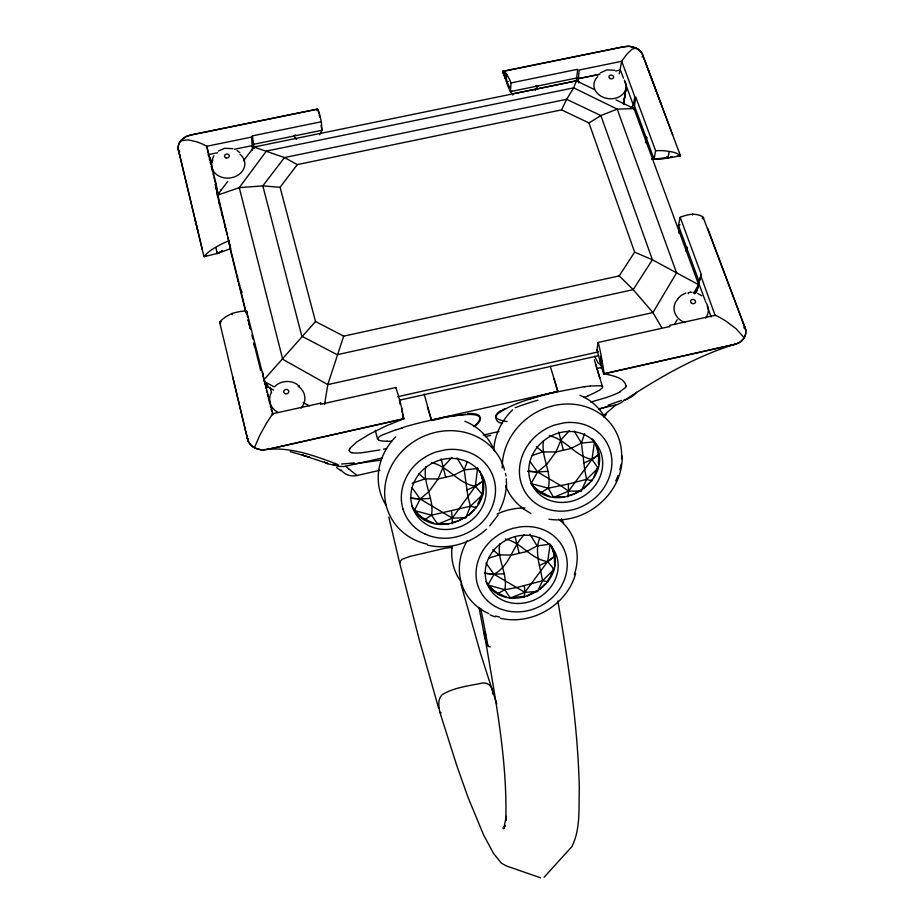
<?xml version="1.0" encoding="UTF-8"?>
<svg xmlns="http://www.w3.org/2000/svg" width="924" height="924" viewBox="0 0 924 924"><rect width="100%" height="100%" fill="white"/><g stroke="black" fill="none" stroke-linecap="round" stroke-linejoin="round"><path stroke-width="1.39" d="M411.503 505.393C431.762 547.793 501.755 512.023 479.452 470.732L481.127 474.243M506.583 487.121L506.306 478.805M598.798 464.506L598.486 453.545L595.657 444.086C615.684 481.173 554.92 518.861 531.104 483.587L537.537 471.991L546.846 464.333L555.913 451.963L561.018 439.905L569.299 430.665M482.767 481.392L482.49 494.802L470.42 506.213L465.765 517.787L452.298 518.133L437.733 524.289L431.52 515.211C434.442 498.221 422.21 483.09 425.906 466.354M485.862 581.519C507.241 620.732 573.377 583.598 550.692 544.987M622.152 455.982C623.307 493.439 585.504 524.936 548.937 519.196M252.471 150.3L251.478 137.11L252.414 135.863L321.333 121.76A31.728 1.952 80.5 0 0 319.173 112.751A31.67 2.241 79.7 0 0 318.202 110.095A31.647 3.222 79.4 0 0 316.955 109.159L193.347 134.43M645.784 137.075L647.285 137.872M645.795 136.856L645.483 142.77M548.117 579.926L551.235 575.109L553.511 568.422L554.053 569.346L542.538 580.746L537.525 591.545L524.832 592.342L510.291 598.024L504.77 589.708C508.2 573.827 496.696 559.586 499.757 543.982M504.839 72.049L505.347 78.783L502.829 71.275A31.266 5.463 77.8 0 1 504.839 72.049A31.289 6.433 77.5 0 1 506.779 74.498C505.312 81.832 508.558 89.097 512.751 95.033M438.542 707.911L419.288 639.812L399.549 562.52L401.755 559.413L409.702 556.491L444.929 548.255L450.646 547.528L452.055 548.336M599.353 74.359L578.193 78.702L576.68 77.997L510.441 91.591L511.018 82.929A31.335 6.722 76.7 0 0 506.779 74.498M549.237 435.805C565.927 439.039 575.005 456.248 591.995 459.424L598.163 468.098L586.613 479.325L581.219 490.991L568.572 491.175L553.591 497.401L548.29 488.195C552.229 471.794 540.609 456.953 543.531 440.875M511.018 82.929L577.685 69.288L576.241 81.682L576.357 80.838L512.069 94.029M578.332 79.695L579.175 70.016L621.736 61.296A43.52 10.337 -65.7 0 1 627.13 53.985L631.924 49.261L635.874 47.979A14.807 11.885 6.5 0 1 641.753 53.049A20.721 16.644 6.3 0 1 642.896 55.636L643.497 56.941M551.72 546.719L551.397 546.188L554.296 555.22L554.654 565.858M579.614 490.829L574.312 493.866L567.221 495.899L567.798 496.754L568.572 491.175L591.995 459.447L594.49 441.822L592.411 438.935M513.663 598.117L513.374 597.562L523.804 596.292L524.324 597.25L524.832 592.342L547.666 561.584L550.173 544.12L537.087 545.945L526.53 551.593L511.85 555.047L498.983 554.897L488.761 558.142M464.275 517.59L458.905 520.662L451.767 522.707L452.217 523.596L452.298 518.133L475.41 486.29L477.593 467.648M623.515 104.389L626.068 87.976M324.601 404.4L327.789 384.615L343.682 336.151L619.207 275.906L634.626 252.148L588.969 122.95L561.573 109.875L297.297 164.599L284.465 157.565L253.961 147.055L243.474 160.834M676.899 156.272L680.503 155.81L667.948 158.085L654.053 159.078L655.613 150.716L635.793 97.159L634.465 105.786L633.402 105.267L634.788 96.697L621.736 61.296L619.23 73.816M633.864 109.448L634.003 108.582L616.065 99.942M625.952 385.943C624.451 377.292 611.492 375.433 603.672 373.758L596.927 349.907L598.151 342.469L669.207 326.646L670.039 325.294L715.361 315.223A45.576 21.702 30.3 0 1 726.299 321.344L736.139 328.805L744.282 337.838M495.553 417.313L496.015 415.95M268.156 385.989L267.914 387.433L266.355 386.602M598.151 342.481A33.045 6.006 80.3 0 1 601.212 356.063L600.207 361.942L601.039 362.347M634.349 105.994L633.356 105.14L631.046 108.189M631.716 107.3L633.922 108.351L633.714 109.459M692.654 214.16A33.045 14.853 -31.3 0 0 680.191 217.256L678.424 225.364L679.071 233.425M698.625 285.851L699.399 282.397L678.424 225.364L680.018 224.763M692.446 215.003L692.619 214.206A32.236 15.338 -23.1 0 1 703.049 217.036L744.894 327.419L743.635 327.87M669.715 326.715L670.039 325.294M687.502 247.17L685.874 251.097M704.885 299.838L698.763 283.183L701.27 274.486L680.179 217.313M697.747 288.681L698.07 287.387M698.521 285.562L698.717 284.777L652.413 259.771L634.626 252.148M701.27 274.486L698.763 283.183M190.633 135.077L317.313 109.251L316.99 110.534M715.222 315.696L700.692 275.433M593.786 477.754L597.551 467.267L598.163 468.098M703.164 219.08L703.649 217.498L702.09 217.879M575.652 573.492C567.221 604.954 532.016 625.652 500.381 618.283M694.374 292.481L695.645 292.954L699.399 282.397M591.279 480.099L591.88 480.942L586.613 479.325L584.765 470.073L581.427 443.058L584.557 433.737M547.424 580.826L547.967 581.762L542.538 580.746C540.367 566.77 534.118 551.57 539.812 537.872M475.918 506.802L476.391 507.68L470.42 506.213L468.018 497.02L464.206 469.9L467.163 461.792M478.297 504.481L481.358 498.013M212.485 158.812L213.929 155.752M642.099 56.988L642.804 55.336L680.503 155.81L679.925 155.313A31.67 16.644 -19.4 0 0 669.253 151.467L667.948 158.085L655.058 158.824M561.573 109.875L566.655 99.295L573.7 87.838L576.357 80.838L578.62 81.89L578.747 82.883M485.643 634.222L484.857 637.976L487.895 645.703A6.711 2.749 -10.4 0 0 490.217 646.927M470.42 506.213L431.52 515.211L414.414 510.522L420.131 499.018L429.14 491.383L438.08 478.967L443.277 466.805L451.928 457.426M319.716 134.696L322.026 130.249L321.333 121.76M401.478 409.251L401.836 408.604A33.414 3.869 75.6 0 0 399.965 401.074A33.472 4.146 74.7 0 0 395.784 387.526L322.164 403.927L320.697 403.141L272.903 413.721A46.743 12.809 -60.8 0 0 266.02 424.07L259.725 435.423L254.366 447.84A16.459 14.588 -8.7 0 1 248.406 441.58A23.019 20.397 -8.4 0 1 247.447 438.415L246.581 435.25M686.44 250.023L686.971 249.11M542.538 580.746L517.14 587.456L504.77 589.708L487.941 584.996L494.017 574.243C509.979 565.788 512.266 546.615 524.22 534.857M535.25 90.402L537.953 85.944L536.001 85.551M674.312 324.543L677.269 319.727M693.543 293.208L698.717 284.777M694.663 293.867L696.927 290.171M697.608 286.971L698.81 285.031L633.922 108.351M695.645 292.954L697.17 290.517M606.236 414.437L603.973 417.163M498.198 514.887L489.732 525.918M349.803 448.325L356.872 441.903L369.635 434.049L385.782 426.068L403.938 418.664L402.506 414.183M466.816 490.02L475.386 486.278L483.09 481.046L480.907 473.873A38.138 34.569 -27.3 0 1 482.79 488.623M343.682 336.151L315.511 321.506L280.076 187.295L297.297 164.599M217.244 195.264L227.731 181.485M234.453 149.261L252.622 145.542L253.58 144.283L254.146 148.429M178.886 152.079L178.551 150.751A21.425 17.556 -7 0 1 178.101 147.84A15.281 12.52 -7.2 0 1 180.607 140.875L188.092 139.847L196.985 141.892A44.456 19.681 39.3 0 1 206.826 146.246L216.02 183.472L217.452 191.684L216.77 192.585L227.177 234.754M252.645 145.53L253.58 144.306L322.026 130.249L321.032 125.583M252.506 148.914L253.95 147.02M217.625 194.444C219.658 194.179 217.521 190.332 216.736 192.446L216.932 193.578M216.297 189.836L215.338 184.361L216.02 183.472M180.688 140.783L185.943 136.567L193.07 134.477M624.832 399.503L621.506 402.506L617.555 404.481L599.41 408.697M624.936 387.895L619.727 391.892M504.816 826.241L503.095 828.181L505.162 825.271L503.696 828.805L506.283 816.354L505.809 820.801C507.53 757.126 494.352 694.143 484.037 631.612M677.766 298.556L681.473 295.218L685.897 293.07M544.074 877.257L571.887 846.638C580.734 828.863 578.62 808.084 579.302 788.83C577.985 725.698 568.202 663.12 557.9 600.947M264.218 379.464L315.511 321.506M468.676 515.43L473.735 509.852L474.012 510.36M584.095 488.657L583.749 488.161L589.108 483.113L589.443 483.61M540.355 589.246L540.055 588.692L545.287 583.783L545.599 584.326M601.212 356.063A32.987 6.272 79.4 0 1 602.529 363.629L601.131 365.084L604.077 373.862L735.019 344.34L740.309 342.065L744.213 337.953A15.985 13.664 13.2 0 0 745.645 330.272A22.419 19.173 13 0 0 744.756 327.108M744.975 327.396A16.112 13.768 13.2 0 1 734.73 344.352C695.114 356.398 657.588 378.644 624.023 400.566C628.343 398.729 634.95 395.414 636.324 392.273M610.995 409.147L615.834 404.978M610.441 409.621L604.388 414.772M486.394 529.209C470.87 543.52 448.336 550.023 427.673 545.148M274.925 386.359C280.734 380.676 290.413 379.856 297.147 384.384M410.522 498.163L420.131 499.018L430.411 498.406M600.981 368.272L601.732 367.66M586.613 479.325L568.329 484.026L568.572 491.175L560.937 485.735L537.537 471.956L527.673 471.217L537.537 471.991L547.909 471.344M474.462 426.172C502.806 400.231 408.246 425.19 403.026 427.523A59.91 9.367 -13.4 0 0 401.894 427.881M539.477 565.419L547.655 561.573L554.85 556.133L554.296 555.22M505.359 539.015C521.621 542.376 530.699 559.297 547.666 561.549L554.85 556.133M474.174 426.449C477.038 424.543 482.293 420.108 479.903 416.724A69.462 13.306 -19.2 0 0 467.625 413.548M295.299 134.927L293.751 136.059L296.581 139.443M583.772 463.086L591.972 459.447L599.099 454.365L598.486 453.545M591.995 459.424L599.099 454.365M600.323 72.869L606.733 69.935L614.668 70.189M527.662 596.072L527.361 595.518L536.994 590.609L537.525 591.545M431.543 462.635C448.394 466.216 457.888 483.587 475.41 486.255L483.09 481.046M599.306 390.413L602.286 387.907A28.425 4.759 -15.7 0 0 600.716 385.758L590.378 385.932M222.141 250.935L221.206 251.524L222.326 250.808M218.376 151.028L224.636 148.314L232.906 148.648M501.674 410.556L504.619 408.789M431.52 515.211L424.451 519.715L418.618 514.991L412.52 507.461M326.992 462.554L326.103 463.109L325.098 462.485M588.969 122.95L600.866 115.569L617.197 109.124L634.003 108.582M601.94 360.88L600.207 361.942L601.212 362.427M568.329 484.026L548.29 488.195L540.702 492.792L532.674 485.585L532.986 486.082M220.651 251.871L217.175 253.488L203.985 256.687L178.563 150.335L179.649 151.663M504.77 589.708L497.516 593.739L488.161 584.973M220.085 252.194L218.445 253.003M596.015 444.559L594.49 441.822L581.427 443.058L570.813 448.556L555.913 451.963L542.781 451.905L532.259 455.486M478.066 468.491L464.206 469.9L453.21 475.502L438.08 478.967L424.959 478.886L412.127 483.298M206.884 255.567L203.985 256.687L204.643 255.867A32.271 17.406 -15.2 0 1 215.927 247.239L217.082 253.523L218.353 253.037M602.009 366.92L596.454 369.023M588.022 395.98L583.91 397.551M215.338 184.361L230.607 248.648L217.925 253.222M218.769 252.922L217.082 253.523A217.244 186.094 0.6 0 1 217.406 251.709M218.607 194.791L239.27 187.653L262.82 185.886L280.076 187.295M609.875 405.671L598.406 409.471M395.818 429.776L382.328 435.019A28.667 5.036 -12.7 0 0 377.57 438.634L378.586 440.251M695.911 290.055L697.077 289.662M529.741 398.891L533.021 397.909M590.713 402.102L604.943 397.932A30.827 5.89 -15 0 0 620.143 391.845M550.438 393.208L584.257 386.682M551.928 393C534.026 397.736 515.396 402.136 499.745 412.439C493.451 415.223 495.437 423.238 502.413 423.123M552.229 392.769L554.019 392.353M269.82 448.925L261.792 449.988L254.493 447.909M332.767 464.252L337.953 466.297L343.971 466.585L382.213 458.004M483.206 435.077L498.96 431.508M485.192 436.613L490.702 435.366M341.095 469.889C344.502 474.913 351.27 476.842 357.022 475.514L379.833 470.316M273.042 414.599L246.558 310.857A33.668 17.487 -2.2 0 0 231.982 313.513A32.86 16.678 -10.9 0 0 220.316 321.321L219.612 322.072L247.517 438.761A16.551 14.668 -8.7 0 0 267.151 449.468L403.938 418.664M603.672 373.758L734.719 344.294M401.836 408.604A33.38 4.204 77.3 0 1 403.649 418.918L273.054 448.209M431.716 419.97L557.565 391.533M397.828 396.685L597.886 352.009M399.341 400.231L598.625 355.682M270.12 448.856L272.464 448.336M621.956 47.066L629.048 46.235L635.747 47.921M510.441 91.591L512.162 91.233M383.529 449.191L384.049 449.087A58.455 12.382 -14.1 0 0 386.613 448.59M506.687 82.028L502.575 71.495L624.324 46.674A14.888 11.954 6.5 0 1 642.896 55.325M251.478 137.11L206.826 146.246L207.38 149.399M208.836 156.757L208.304 154.631L217.556 152.737M578.158 78.713L599.861 74.255M615.731 70.986L620.443 70.016L623.423 78.136M502.829 71.275L621.702 47.112M442.827 417.636L443.439 417.521M443.751 417.463L446.442 416.955M379.983 449.896L364.252 452.413M221.31 321.76L219.612 322.072L220.559 323.388M380.214 460.21L351.963 464.206M451.339 416.112L466.066 414.31M400.496 562.624L399.549 562.577M437.733 524.289L437.295 523.4L448.521 524.081M665.615 158.385L667.948 158.085A215.858 184.084 3.2 0 0 666.678 156.653M554.25 496.719L564.137 497.239M665.257 158.431L663.49 158.582M690.297 292.307L691.995 292.284M688.796 292.434L690.54 292.284M391.764 441.187L386.913 441.441M652.725 159.182L651.847 159.251M663.086 158.616L661.503 158.709M266.62 385.008L267.486 384.962M267.128 449.411C290.436 447.135 312.832 455.128 334.28 463.132C346.685 467.625 327.466 464.322 326.207 463.155M524.416 585.724L524.832 592.342L493.993 574.254L484.419 573.215L493.993 574.231L504.123 573.769M670.501 156.676L672.095 156.618M660.267 158.755L655.474 158.824M247.517 438.761L248.348 438.75M655.255 158.824L653.846 158.812M654.839 158.824L653.441 158.812M652.748 158.801L651.917 158.789M508.339 81.601L506.352 81.427L507.137 82.825M410.522 498.163L420.12 498.983L452.298 518.133L451.593 511.041M290.182 451.663L304.666 455.775M497.031 592.792L506.802 597.227M531.104 483.587L548.29 488.195M424.035 518.826L434.118 523.446M540.159 491.938L550.057 496.546M351.628 452.541L349.826 451.744L349.076 450.254M306.883 456.491L309.344 457.253L302.171 454.978L327.928 463.617M540.54 877.8L506.156 865.857L501.374 863.143L493.555 853.51L483.633 835.007L468.179 797.759L457.045 766.377L439.685 711.711C438.773 705.936 437.468 698.914 442.296 694.605C453.765 687.618 467.763 686.035 480.746 683.414C487.664 681.173 493.462 686.948 492.608 693.889M490.101 614.922L495.125 616.851M601.94 366.077L597.851 362.647L594.617 356.202M697.666 293.474L701.72 295.738M594.294 89.466L576.357 80.838L253.961 147.055L254.123 148.187M297.678 385.077L299.584 386.036M320.593 403.095L320.732 404.435M530.873 513.49L522.765 508.477M264.252 381.485L274.278 386.913M303.107 402.506L309.367 405.902M266.124 386.07L273.62 390.124M493.993 574.231L486.036 563.097M237.087 150.52L239.755 152.587M357.022 475.514L348.926 469.057M336.683 467.602L340.76 470.697M345.807 466.274L348.718 468.861M536.405 446.789L542.781 451.905M418.711 473.689L424.959 478.886M492.781 549.734L498.983 554.897M619.207 275.906L633.206 289.639L652.956 312.566L661.699 327.616M475.41 486.29L482.49 494.802M547.666 561.584L554.053 569.346M596.927 349.907L598.278 351.651M593.878 441.014L594.49 441.822M218.607 193.174L219.08 193.832M530.237 461.792L537.537 471.956M411.988 487.606L420.12 498.983M580.63 490.136L581.219 490.991M553.037 496.534L553.591 497.401M574.22 431.15L581.427 443.058M530.006 534.222L537.087 545.945M456.976 457.9L464.206 469.9M505.636 486.197L506.179 487.11M509.621 87.226L508.154 84.627M507.923 84.223L507.472 83.426M506.987 82.571L507.623 83.703M504.689 75.352L502.575 71.495M509.794 597.077L510.291 598.024M465.303 516.897L465.765 517.787M263.837 379.371L267.914 387.433M487.468 584.06L487.941 584.996M208.304 154.631L212.104 162.243M413.998 509.632L414.414 510.522M744.27 325.525L744.825 326.969A22.476 19.219 13 0 1 745.76 330.157M744.317 325.895L744.594 326.622M744.086 325.04L744.224 325.652M744.178 325.283L744.779 327.096M744.039 325.179L707.761 228.459M743.993 324.798L744.132 325.41M643.035 55.694L643.427 56.734M643.774 57.912L644.317 59.367M645.968 63.768L660.937 103.627M672.626 134.788L644.513 59.667M743.139 322.765L743.681 324.209M634.418 105.648L654.053 159.078M624.924 82.201L633.402 105.267M705.278 300.889L705.693 302.033M707.207 306.133L708.073 308.501M708.223 308.916L711.191 316.978M688.091 292.781L688.449 293.774M496.731 704.019L480.757 654.157L460.949 584.049M401.547 411.215L401.79 411.954M599.526 377.038L602.517 386.682M427.431 407.126L431.427 420.027L424.185 394.074M595.564 363.86L599.78 377.928L594.34 359.759M557.842 391.476L550.277 366.204M240.471 288.242L240.864 289.558M557.83 391.464L554.03 378.678M558.777 432.062L563.363 450.265M402.575 415.061L403.649 418.918M515.095 536.625L519.196 553.326M375.271 430.307L377.604 439.247M441.164 458.858L445.657 477.234M239.42 284.396L239.743 285.655M221.055 189.42L221.298 190.402M270.12 387.237L271.413 392.469M209.298 158.651L209.748 160.476M210.152 162.093L210.672 164.229M211.157 166.158L211.561 167.81M212 169.577L212.52 171.725M213.017 173.7L213.375 175.179M213.848 177.073L214.38 179.21M214.738 180.665L215.165 182.432M215.696 184.592L217.452 191.684M263.71 379.025L264.241 381.196M264.634 382.779L265.096 384.661M265.558 386.544L266.031 388.427M266.493 390.321L266.955 392.203M267.429 394.086L268.018 396.488M268.318 397.69L268.907 400.104M269.207 401.305L269.808 403.73M270.293 405.717L270.709 407.392M271.171 409.263L271.598 411.018M272.095 413.028L272.499 414.668M227.858 237.537L230.607 248.648M248.163 319.866L250.231 328.228M251.905 335.019L252.922 339.154M260.637 370.443L253.938 343.289L254.031 344.167M218.618 200.843L219.646 205.024M220.27 207.53L220.778 209.621M221.367 212L222.395 216.181M228.598 241.303L246.477 313.837M248.926 323.77L249.249 325.075M249.896 327.685L250.219 329.002M253.707 343.139L254.735 347.32M230.018 248.371L245.796 312.37M178.933 152.298L178.621 150.635A21.367 17.51 -7 0 1 178.182 147.725M399.549 562.554L388.842 517.197M178.944 151.952L179.164 152.83M179.002 152.171L179.256 153.615M197.771 230.734L179.418 154.285M246.396 434.061L246.696 435.343M179.637 154.828L179.845 155.706M195.126 219.681L202.206 249.237M179.21 153.061L179.579 154.608M232.709 376.946L246.269 433.968M246.881 436.116L247.124 437.144M317.313 109.251L317.613 110.545M247.239 438.068L246.997 437.04M505.428 473.365L506.017 476.045M248.094 319.762L248.371 321.09M479.117 607.969L484.857 637.976M225.04 226.392L225.294 227.72M232.028 313.548L232.236 314.68M207.473 149.931L208.027 153.072M246.558 310.857L247.031 313.721M247.193 314.68L247.667 317.521M262.531 371.748L262.832 373.573M262.901 374.035L263.49 377.673M252.414 135.863L253.58 144.306M578.378 80.099L578.62 81.89M318.202 110.106L318.607 113.063M319.184 112.774L319.531 117.048M395.784 387.537L395.807 388.438M399.965 401.074L400.046 404.285M431.404 420.524A51.27 5.914 -13.4 0 1 441.175 418.445M446.8 416.77A47.875 5.671 -13.5 0 1 451.767 415.916M554.157 392.019A54.805 8.039 -14.2 0 1 557.842 391.187M532.674 397.874A48.048 5.994 -14 0 1 550.45 393.058M515.118 407.738A61.839 8.385 -13.7 0 1 537.918 400.196M495.634 415.996A70.443 15.165 -9.7 0 1 500.565 410.637M507.057 421.575A78.667 16.586 -11.1 0 1 495.726 417.278M482.039 493.185A38.138 34.569 -27.3 0 1 477.916 503.407M427.177 520.316A38.138 34.569 -27.3 0 1 413.594 508.985M464.864 421.263A60.857 55.371 -27.3 0 1 494.421 451.016M386.405 505.832A60.857 55.371 -27.3 0 1 395.599 436.902M427.177 544.144A62 56.202 -27.3 0 1 403.927 449.434A62 56.202 -27.3 0 1 504.573 470.085M506.271 485.4A62 56.202 -27.3 0 1 499.237 510.845M401.443 500.669A48.799 44.156 -27.4 0 1 407.542 474.936A46.281 41.892 -27.3 0 1 411.423 469.173A48.291 43.694 -27.3 0 1 436.417 451.882L445.611 449.769A48.291 43.694 -27.3 0 1 472.407 453.834A46.269 41.88 -27.4 0 1 478.124 457.114A48.672 44.04 -27.3 0 1 494.04 479.371A46.05 41.661 -27.5 0 1 495.46 487.791A48.787 44.156 -27.3 0 1 489.015 513.155A46.038 41.649 -27.4 0 1 483.656 520.524A48.776 44.144 -27.3 0 1 460.602 535.666A46.108 41.707 -27.3 0 1 451.605 537.78A48.776 44.144 -27.4 0 1 425.144 534.118M403.014 509.112A46.061 41.684 -27.2 0 1 401.432 500.669M403.026 509.112A48.787 44.156 -27.4 0 0 417.648 529.718A46.05 41.661 -27.2 0 0 425.132 534.13M552.668 549.168A37.214 32.906 -28.9 0 1 554.412 557.01M552.506 571.009A37.214 32.906 -28.9 0 1 551.131 574.312M496.904 592.573A37.214 32.906 -28.9 0 1 489.05 586.035M561.411 518.526A59.402 52.76 -29 0 1 563.675 523.111M461.48 582.236A59.402 52.76 -29 0 1 452.113 546.65M558.604 519.207A60.499 53.488 -28.9 0 1 574.312 574.693M499.699 617.093A60.499 53.488 -28.9 0 1 495.53 616.042M488.808 613.594A60.499 53.488 -28.9 0 1 467.336 540.517M497.077 513.998A60.499 53.488 -28.9 0 1 524.994 507.969M595.645 444.248A37.907 34.003 -34.1 0 1 598.267 463.097M560.452 496.673A37.907 34.003 -34.1 0 1 556.976 496.708M545.368 494.375A37.907 34.003 -34.1 0 1 534.476 487.398M493.786 449.815A60.499 54.481 -34.3 0 1 512.624 409.782M579.972 395.264A60.499 54.481 -34.3 0 1 603.707 415.477M502.252 467.948A61.631 55.278 -34.1 0 1 563.213 404.181A61.631 55.278 -34.1 0 1 621.563 458.812M620.974 464.264A61.631 55.278 -34.1 0 1 619.819 469.819M618.064 475.41A61.631 55.278 -34.1 0 1 615.731 480.93M524.116 509.147A61.631 55.278 -34.1 0 1 506.052 486.798M530.076 442.122A47.99 42.978 -34.1 0 1 554.954 424.924L564.01 422.846A47.99 42.978 -34.1 0 1 590.147 426.98A45.981 41.187 -34.2 0 1 595.668 430.272A48.371 43.324 -34 0 1 610.695 452.529A45.761 40.979 -34.2 0 1 611.873 460.949A48.487 43.44 -34.1 0 1 604.931 486.243A45.761 40.968 -34.1 0 1 599.503 493.578A48.475 43.428 -34.1 0 1 576.541 508.639A45.83 41.026 -34 0 1 567.683 510.718A48.475 43.416 -34.1 0 1 541.857 506.976A45.761 40.979 -34 0 1 534.615 502.575A48.487 43.428 -34.1 0 1 520.824 481.947A45.773 41.002 -34 0 1 519.473 473.515A48.498 43.428 -34.1 0 1 526.114 447.851A45.992 41.199 -34.1 0 1 530.053 442.111M441.21 712.889A3.338 1.848 -17.2 0 1 439.72 711.699M480.769 608.523A350.935 35.124 77 0 1 487.895 645.691M178.471 150.358A15.373 12.59 -7.2 0 1 190.621 135.031M242.123 292.446A35.043 9.125 66 0 1 241.672 291.141M238.554 281.658A53.014 14.692 65.9 0 1 238.288 280.434M237.595 276.853A53.014 14.692 65.9 0 1 237.41 275.71M215.962 247.274A32.941 16.944 -24 0 1 229.244 240.748M239.997 154.239A16.632 13.721 -6.3 0 1 241.476 172.222A16.632 13.721 -6.3 0 1 220.085 176.623A16.632 13.721 -6.3 0 1 212.832 159.817M298.198 386.324A17.672 15.546 -6.9 0 1 301.097 408.108M277.731 412.196A17.672 15.546 -6.9 0 1 271.517 392.226M248.348 441.603A23.077 20.444 -8.4 0 1 247.32 438.322M325.052 462.52A29.556 8.674 -29.1 0 1 324.463 461.515M354.238 462.889A122.303 23.1 -12.2 0 1 341.637 463.998M396.153 429.799A57.022 9.113 -13.3 0 1 402.136 427.916M387.526 441.198A40.24 7.057 -12.7 0 1 378.944 440.159M364.172 452.471A31.162 6.075 -13.7 0 1 351.189 452.679M349.226 450.219A64.23 12.162 -12.8 0 1 350.323 448.232M621.448 400.369A121.344 21.575 -16.4 0 1 608.188 405.116M584.211 386.694A59.54 9.09 -14.7 0 1 585.227 386.555M584.915 386.706A56.664 8.813 -14.9 0 1 590.02 386.082M598.602 390.54A39.951 6.676 -15.7 0 1 587.352 396.003M626.125 385.897A63.733 11.55 -15.9 0 1 625.479 387.757M602.529 363.629A32.952 5.937 77.6 0 1 604.077 373.862M706.294 302.98A17.256 14.726 11.4 0 1 705.578 318.041M684.915 322.649A17.256 14.726 11.4 0 1 677.904 299.122M624.405 80.157A16.193 13.098 6.1 0 1 619.265 96.777A16.193 13.098 6.1 0 1 598.082 94.029A16.193 13.098 6.1 0 1 597.736 76.704M655.601 150.762A32.294 17.441 -10.5 0 1 669.219 151.501M635.874 47.979A14.772 11.862 6.5 0 1 641.626 52.968M626.16 87.33L623.561 104.066L626.16 87.33M676.564 272.857L652.956 312.566L327.789 384.615L282.686 359.24L239.27 187.653L266.378 151.086L573.7 87.838L617.197 109.124L676.564 272.857M652.413 259.771L633.206 289.639L337.168 354.701L301.836 336.221L262.82 185.886L284.465 157.565L566.655 99.295L600.866 115.569L652.413 259.771M512.855 528.389L510.649 529.059A47.101 41.58 -28.9 0 0 486.243 545.899A45.137 39.859 -28.9 0 0 482.363 551.432A47.598 42.019 -29 0 0 476.079 576.172A44.929 39.663 -28.8 0 0 477.454 584.268A47.598 42.007 -29 0 0 491.302 603.926A44.918 39.64 -28.9 0 0 498.463 608.096A47.586 42.007 -29 0 0 524.024 611.376A44.976 39.686 -28.9 0 0 532.767 609.297A47.586 42.007 -28.9 0 0 555.289 594.536A44.918 39.628 -29 0 0 560.614 587.433A47.598 42.019 -28.9 0 0 567.209 563.039A44.918 39.64 -29 0 0 566.008 554.954A47.471 41.903 -28.9 0 0 550.9 533.749A45.137 39.848 -29 0 0 545.437 530.619A47.101 41.58 -28.9 0 0 519.577 527.003L512.855 528.389M445.045 529.51A38.415 34.766 -27.3 0 0 482.709 476.484A38.415 34.766 -27.3 0 0 417.729 475.86A38.415 34.766 -27.3 0 0 445.045 529.51M517.821 603.499A37.48 33.079 -28.9 0 0 555.058 552.286A37.48 33.079 -28.9 0 0 492.203 552.24A37.48 33.079 -28.9 0 0 517.821 603.499M565.095 502.321A38.184 34.2 -34.1 0 0 598.071 446.662A38.184 34.2 -34.1 0 0 534.037 451.882A38.184 34.2 -34.1 0 0 565.095 502.321M225.849 157.831A2.391 1.975 -6.3 0 0 229.302 155.833A2.391 1.975 -6.3 0 0 225.606 154.423A2.391 1.975 -6.3 0 0 225.849 157.831M285.146 393.682A2.541 2.229 -6.9 0 0 288.796 391.418A2.541 2.229 -6.9 0 0 284.835 389.824A2.541 2.229 -6.9 0 0 285.146 393.682M691.464 303.107A2.483 2.114 11.3 0 0 695.495 302.09A2.483 2.114 11.3 0 0 692.226 299.526A2.483 2.114 11.3 0 0 691.464 303.107M609.909 78.471A2.333 1.883 6.1 0 0 613.594 77.27A2.333 1.883 6.1 0 0 610.325 75.237A2.333 1.883 6.1 0 0 609.909 78.471"/></g></svg>
